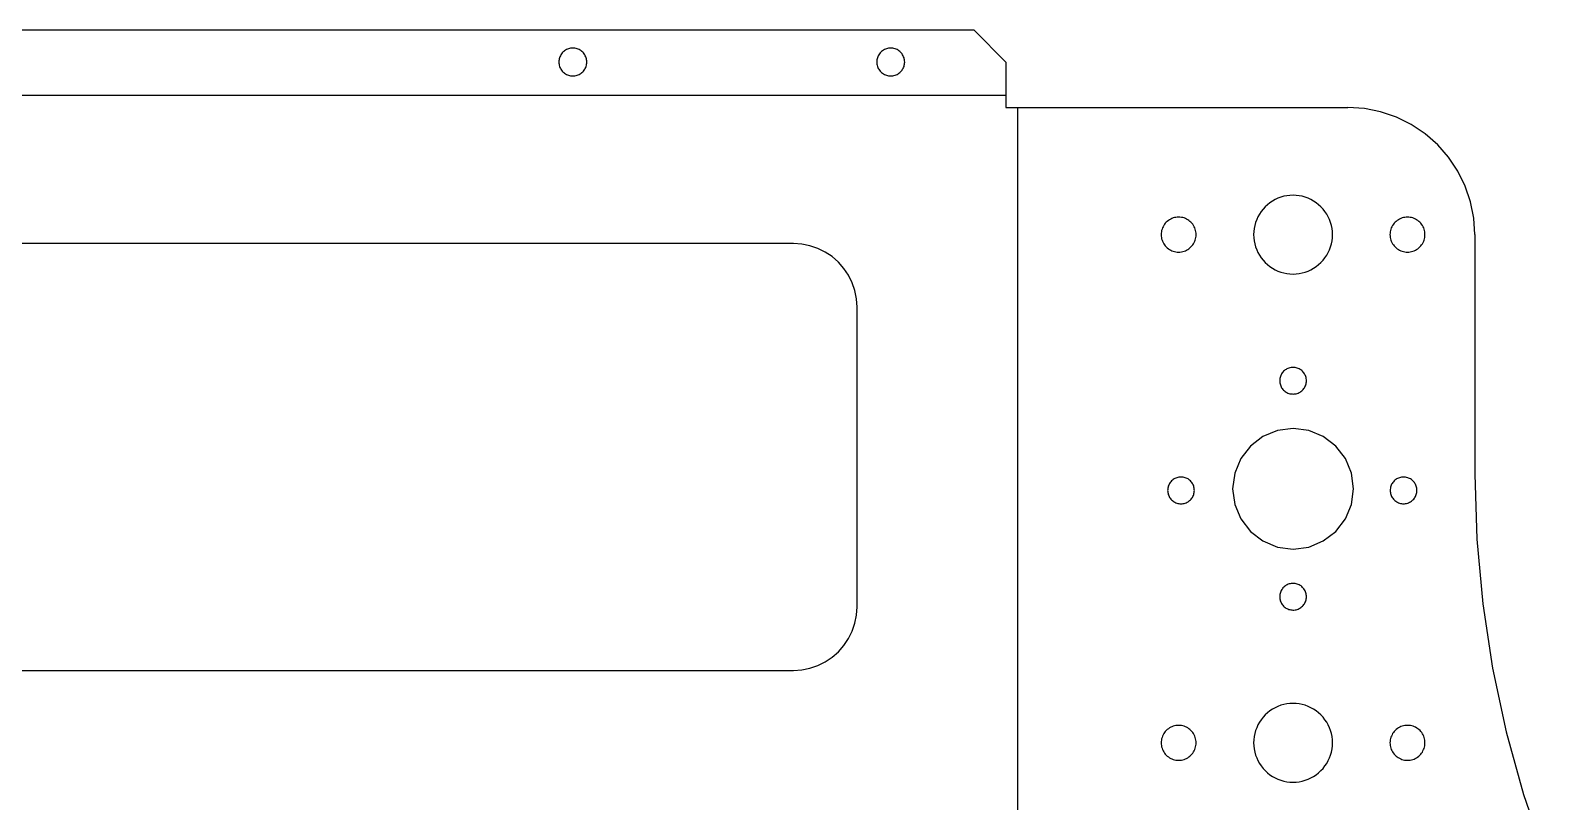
# Model space of a CAD drawing. Extents: x -582 to 53, y -1464 to -1083.
# Drawn here: x -224.6 to 13.6, y -1204.1 to -1082.6 of the extents above; entities that cross this region are included whole.
import ezdxf

# ---------------------------------------------------------------- set-up
doc = ezdxf.new("R2010")
doc.units = 0
doc.layers.add('Layer0', color=7, linetype='Continuous', true_color=0xffffff)

msp = doc.modelspace()

# ---------------------------------------------------------------- linework, layer by layer
at = {"layer": 'Layer0'}
for p, q in [((-76.11, -1082.63), (-452.91, -1082.63)), ((-71.11, -1087.63), (-76.11, -1082.63)), ((-140.78, -1086.07), (-140.89, -1086.2)), ((-140.65, -1085.96), (-140.78, -1086.07)), ((-140.51, -1085.85), (-140.65, -1085.96)), ((-140.37, -1085.75), (-140.51, -1085.85)), ((-140.22, -1085.67), (-140.37, -1085.75)), ((-140.06, -1085.6), (-140.22, -1085.67)), ((-139.9, -1085.54), (-140.06, -1085.6)), ((-139.73, -1085.49), (-139.9, -1085.54)), ((-139.56, -1085.46), (-139.73, -1085.49)), ((-139.39, -1085.44), (-139.56, -1085.46)), ((-139.22, -1085.43), (-139.39, -1085.44)), ((-139.05, -1085.44), (-139.22, -1085.43)), ((-138.88, -1085.46), (-139.05, -1085.44)), ((-138.71, -1085.49), (-138.88, -1085.46)), ((-138.54, -1085.54), (-138.71, -1085.49)), ((-138.38, -1085.6), (-138.54, -1085.54)), ((-138.22, -1085.67), (-138.38, -1085.6)), ((-138.07, -1085.75), (-138.22, -1085.67)), ((-137.93, -1085.85), (-138.07, -1085.75)), ((-137.79, -1085.96), (-137.93, -1085.85)), ((-137.66, -1086.07), (-137.79, -1085.96)), ((-137.55, -1086.2), (-137.66, -1086.07)), ((-90.78, -1086.07), (-90.89, -1086.2)), ((-90.65, -1085.96), (-90.78, -1086.07)), ((-90.51, -1085.85), (-90.65, -1085.96)), ((-90.37, -1085.75), (-90.51, -1085.85)), ((-90.22, -1085.67), (-90.37, -1085.75)), ((-90.06, -1085.6), (-90.22, -1085.67)), ((-89.9, -1085.54), (-90.06, -1085.6)), ((-89.73, -1085.49), (-89.9, -1085.54)), ((-89.56, -1085.46), (-89.73, -1085.49)), ((-89.39, -1085.44), (-89.56, -1085.46)), ((-89.22, -1085.43), (-89.39, -1085.44)), ((-89.05, -1085.44), (-89.22, -1085.43)), ((-88.88, -1085.46), (-89.05, -1085.44)), ((-88.71, -1085.49), (-88.88, -1085.46)), ((-88.54, -1085.54), (-88.71, -1085.49)), ((-88.38, -1085.6), (-88.54, -1085.54)), ((-88.22, -1085.67), (-88.38, -1085.6)), ((-88.07, -1085.75), (-88.22, -1085.67)), ((-87.93, -1085.85), (-88.07, -1085.75)), ((-87.79, -1085.96), (-87.93, -1085.85)), ((-87.66, -1086.07), (-87.79, -1085.96)), ((-87.55, -1086.2), (-87.66, -1086.07)), ((-141.41, -1087.46), (-141.42, -1087.63)), ((-141.42, -1087.63), (-141.41, -1087.8)), ((-141.39, -1087.29), (-141.41, -1087.46)), ((-141.41, -1087.8), (-141.39, -1087.97)), ((-141.36, -1087.12), (-141.39, -1087.29)), ((-141.39, -1087.97), (-141.36, -1088.14)), ((-141.31, -1086.95), (-141.36, -1087.12)), ((-141.36, -1088.14), (-141.31, -1088.31)), ((-141.25, -1086.79), (-141.31, -1086.95)), ((-141.31, -1088.31), (-141.25, -1088.47)), ((-141.18, -1086.63), (-141.25, -1086.79)), ((-141.25, -1088.47), (-141.18, -1088.63)), ((-141.1, -1086.48), (-141.18, -1086.63)), ((-141, -1086.34), (-141.1, -1086.48)), ((-140.89, -1086.2), (-141, -1086.34)), ((-137.44, -1086.34), (-137.55, -1086.2)), ((-137.34, -1086.48), (-137.44, -1086.34)), ((-137.26, -1086.63), (-137.34, -1086.48)), ((-137.19, -1086.79), (-137.26, -1086.63)), ((-137.26, -1088.63), (-137.19, -1088.47)), ((-137.13, -1086.95), (-137.19, -1086.79)), ((-137.19, -1088.47), (-137.13, -1088.31)), ((-137.08, -1087.12), (-137.13, -1086.95)), ((-137.13, -1088.31), (-137.08, -1088.14)), ((-137.05, -1087.29), (-137.08, -1087.12)), ((-137.08, -1088.14), (-137.05, -1087.97)), ((-137.03, -1087.46), (-137.05, -1087.29)), ((-137.05, -1087.97), (-137.03, -1087.8)), ((-137.02, -1087.63), (-137.03, -1087.46)), ((-137.03, -1087.8), (-137.02, -1087.63)), ((-91.41, -1087.46), (-91.42, -1087.63)), ((-91.42, -1087.63), (-91.41, -1087.8)), ((-91.39, -1087.29), (-91.41, -1087.46)), ((-91.41, -1087.8), (-91.39, -1087.97)), ((-91.36, -1087.12), (-91.39, -1087.29)), ((-91.39, -1087.97), (-91.36, -1088.14)), ((-91.31, -1086.95), (-91.36, -1087.12)), ((-91.36, -1088.14), (-91.31, -1088.31)), ((-91.25, -1086.79), (-91.31, -1086.95)), ((-91.31, -1088.31), (-91.25, -1088.47)), ((-91.18, -1086.63), (-91.25, -1086.79)), ((-91.25, -1088.47), (-91.18, -1088.63)), ((-91.1, -1086.48), (-91.18, -1086.63)), ((-91, -1086.34), (-91.1, -1086.48)), ((-90.89, -1086.2), (-91, -1086.34)), ((-87.44, -1086.34), (-87.55, -1086.2)), ((-87.34, -1086.48), (-87.44, -1086.34)), ((-87.26, -1086.63), (-87.34, -1086.48)), ((-87.19, -1086.79), (-87.26, -1086.63)), ((-87.26, -1088.63), (-87.19, -1088.47)), ((-87.13, -1086.95), (-87.19, -1086.79)), ((-87.19, -1088.47), (-87.13, -1088.31)), ((-87.08, -1087.12), (-87.13, -1086.95)), ((-87.13, -1088.31), (-87.08, -1088.14)), ((-87.05, -1087.29), (-87.08, -1087.12)), ((-87.08, -1088.14), (-87.05, -1087.97)), ((-87.03, -1087.46), (-87.05, -1087.29)), ((-87.05, -1087.97), (-87.03, -1087.8)), ((-87.02, -1087.63), (-87.03, -1087.46)), ((-87.03, -1087.8), (-87.02, -1087.63)), ((-71.11, -1087.63), (-71.11, -1092.92)), ((-141.18, -1088.63), (-141.1, -1088.78)), ((-141.1, -1088.78), (-141, -1088.92)), ((-141, -1088.92), (-140.89, -1089.06)), ((-140.89, -1089.06), (-140.78, -1089.19)), ((-140.78, -1089.19), (-140.65, -1089.3)), ((-140.65, -1089.3), (-140.51, -1089.41)), ((-140.51, -1089.41), (-140.37, -1089.51)), ((-140.37, -1089.51), (-140.22, -1089.59)), ((-140.22, -1089.59), (-140.06, -1089.66)), ((-140.06, -1089.66), (-139.9, -1089.72)), ((-139.9, -1089.72), (-139.73, -1089.77)), ((-139.73, -1089.77), (-139.56, -1089.8)), ((-139.56, -1089.8), (-139.39, -1089.82)), ((-139.39, -1089.82), (-139.22, -1089.83)), ((-139.22, -1089.83), (-139.05, -1089.82)), ((-139.05, -1089.82), (-138.88, -1089.8)), ((-138.88, -1089.8), (-138.71, -1089.77)), ((-138.71, -1089.77), (-138.54, -1089.72)), ((-138.54, -1089.72), (-138.38, -1089.66)), ((-138.38, -1089.66), (-138.22, -1089.59)), ((-138.22, -1089.59), (-138.07, -1089.51)), ((-138.07, -1089.51), (-137.93, -1089.41)), ((-137.93, -1089.41), (-137.79, -1089.3)), ((-137.79, -1089.3), (-137.66, -1089.19)), ((-137.66, -1089.19), (-137.55, -1089.06)), ((-137.55, -1089.06), (-137.44, -1088.92)), ((-137.44, -1088.92), (-137.34, -1088.78)), ((-137.34, -1088.78), (-137.26, -1088.63)), ((-91.18, -1088.63), (-91.1, -1088.78)), ((-91.1, -1088.78), (-91, -1088.92)), ((-91, -1088.92), (-90.89, -1089.06)), ((-90.89, -1089.06), (-90.78, -1089.19)), ((-90.78, -1089.19), (-90.65, -1089.3)), ((-90.65, -1089.3), (-90.51, -1089.41)), ((-90.51, -1089.41), (-90.37, -1089.51)), ((-90.37, -1089.51), (-90.22, -1089.59)), ((-90.22, -1089.59), (-90.06, -1089.66)), ((-90.06, -1089.66), (-89.9, -1089.72)), ((-89.9, -1089.72), (-89.73, -1089.77)), ((-89.73, -1089.77), (-89.56, -1089.8)), ((-89.56, -1089.8), (-89.39, -1089.82)), ((-89.39, -1089.82), (-89.22, -1089.83)), ((-89.22, -1089.83), (-89.05, -1089.82)), ((-89.05, -1089.82), (-88.88, -1089.8)), ((-88.88, -1089.8), (-88.71, -1089.77)), ((-88.71, -1089.77), (-88.54, -1089.72)), ((-88.54, -1089.72), (-88.38, -1089.66)), ((-88.38, -1089.66), (-88.22, -1089.59)), ((-88.22, -1089.59), (-88.07, -1089.51)), ((-88.07, -1089.51), (-87.93, -1089.41)), ((-87.93, -1089.41), (-87.79, -1089.3)), ((-87.79, -1089.3), (-87.66, -1089.19)), ((-87.66, -1089.19), (-87.55, -1089.06)), ((-87.55, -1089.06), (-87.44, -1088.92)), ((-87.44, -1088.92), (-87.34, -1088.78)), ((-87.34, -1088.78), (-87.26, -1088.63)), ((-71.11, -1092.92), (-457.91, -1092.92)), ((-71.11, -1092.92), (-71.11, -1094.8)), ((-71.11, -1094.8), (-69.22, -1094.8)), ((-69.22, -1444.8), (-69.22, -1094.8)), ((-69.22, -1094.8), (-17.34, -1094.8)), ((-14.72, -1094.97), (-17.34, -1094.8)), ((-12.16, -1095.48), (-14.72, -1094.97)), ((-9.68, -1096.32), (-12.16, -1095.48)), ((-7.34, -1097.48), (-9.68, -1096.32)), ((-5.16, -1098.93), (-7.34, -1097.48)), ((-3.19, -1100.66), (-5.16, -1098.93)), ((-1.47, -1102.62), (-3.19, -1100.66)), ((-0.01, -1104.8), (-1.47, -1102.62)), ((1.14, -1107.15), (-0.01, -1104.8)), ((1.98, -1109.62), (1.14, -1107.15)), ((-29.58, -1109.78), (-29.96, -1110.09)), ((-29.17, -1109.51), (-29.58, -1109.78)), ((-28.75, -1109.28), (-29.17, -1109.51)), ((-28.31, -1109.07), (-28.75, -1109.28)), ((-27.85, -1108.9), (-28.31, -1109.07)), ((-27.38, -1108.77), (-27.85, -1108.9)), ((-26.91, -1108.68), (-27.38, -1108.77)), ((-26.42, -1108.62), (-26.91, -1108.68)), ((-25.94, -1108.6), (-26.42, -1108.62)), ((-25.45, -1108.62), (-25.94, -1108.6)), ((-24.97, -1108.68), (-25.45, -1108.62)), ((-24.49, -1108.77), (-24.97, -1108.68)), ((-24.02, -1108.9), (-24.49, -1108.77)), ((-23.56, -1109.07), (-24.02, -1108.9)), ((-23.12, -1109.28), (-23.56, -1109.07)), ((-22.7, -1109.51), (-23.12, -1109.28)), ((-22.29, -1109.78), (-22.7, -1109.51)), ((-21.91, -1110.09), (-22.29, -1109.78)), ((2.49, -1112.19), (1.98, -1109.62)), ((-45.18, -1112.35), (-45.37, -1112.46)), ((-44.99, -1112.26), (-45.18, -1112.35)), ((-44.78, -1112.18), (-44.99, -1112.26)), ((-44.58, -1112.13), (-44.78, -1112.18)), ((-44.37, -1112.08), (-44.58, -1112.13)), ((-44.15, -1112.06), (-44.37, -1112.08)), ((-43.94, -1112.05), (-44.15, -1112.06)), ((-43.72, -1112.06), (-43.94, -1112.05)), ((-43.5, -1112.08), (-43.72, -1112.06)), ((-43.29, -1112.13), (-43.5, -1112.08)), ((-43.09, -1112.18), (-43.29, -1112.13)), ((-42.88, -1112.26), (-43.09, -1112.18)), ((-42.69, -1112.35), (-42.88, -1112.26)), ((-42.5, -1112.46), (-42.69, -1112.35)), ((-31.46, -1111.99), (-31.66, -1112.43)), ((-31.22, -1111.56), (-31.46, -1111.99)), ((-30.95, -1111.16), (-31.22, -1111.56)), ((-30.65, -1110.77), (-30.95, -1111.16)), ((-30.32, -1110.42), (-30.65, -1110.77)), ((-29.96, -1110.09), (-30.32, -1110.42)), ((-21.55, -1110.42), (-21.91, -1110.09)), ((-21.22, -1110.77), (-21.55, -1110.42)), ((-20.92, -1111.16), (-21.22, -1110.77)), ((-20.65, -1111.56), (-20.92, -1111.16)), ((-20.41, -1111.99), (-20.65, -1111.56)), ((-20.21, -1112.43), (-20.41, -1111.99)), ((-9.18, -1112.35), (-9.37, -1112.46)), ((-8.99, -1112.26), (-9.18, -1112.35)), ((-8.78, -1112.18), (-8.99, -1112.26)), ((-8.58, -1112.13), (-8.78, -1112.18)), ((-8.37, -1112.08), (-8.58, -1112.13)), ((-8.15, -1112.06), (-8.37, -1112.08)), ((-7.94, -1112.05), (-8.15, -1112.06)), ((-7.72, -1112.06), (-7.94, -1112.05)), ((-7.5, -1112.08), (-7.72, -1112.06)), ((-7.29, -1112.13), (-7.5, -1112.08)), ((-7.09, -1112.18), (-7.29, -1112.13)), ((-6.88, -1112.26), (-7.09, -1112.18)), ((-6.69, -1112.35), (-6.88, -1112.26)), ((-6.5, -1112.46), (-6.69, -1112.35)), ((2.66, -1114.8), (2.49, -1112.19)), ((-46.68, -1114.58), (-46.69, -1114.8)), ((-46.65, -1114.37), (-46.68, -1114.58)), ((-46.61, -1114.16), (-46.65, -1114.37)), ((-46.55, -1113.95), (-46.61, -1114.16)), ((-46.48, -1113.75), (-46.55, -1113.95)), ((-46.39, -1113.55), (-46.48, -1113.75)), ((-46.28, -1113.36), (-46.39, -1113.55)), ((-46.16, -1113.18), (-46.28, -1113.36)), ((-46.03, -1113.01), (-46.16, -1113.18)), ((-45.88, -1112.86), (-46.03, -1113.01)), ((-45.72, -1112.71), (-45.88, -1112.86)), ((-45.55, -1112.58), (-45.72, -1112.71)), ((-45.37, -1112.46), (-45.55, -1112.58)), ((-42.32, -1112.58), (-42.5, -1112.46)), ((-42.15, -1112.71), (-42.32, -1112.58)), ((-41.99, -1112.86), (-42.15, -1112.71)), ((-41.84, -1113.01), (-41.99, -1112.86)), ((-41.71, -1113.18), (-41.84, -1113.01)), ((-41.59, -1113.36), (-41.71, -1113.18)), ((-41.48, -1113.55), (-41.59, -1113.36)), ((-41.39, -1113.75), (-41.48, -1113.55)), ((-41.32, -1113.95), (-41.39, -1113.75)), ((-41.26, -1114.16), (-41.32, -1113.95)), ((-41.22, -1114.37), (-41.26, -1114.16)), ((-41.19, -1114.58), (-41.22, -1114.37)), ((-41.19, -1114.8), (-41.19, -1114.58)), ((-32.12, -1114.31), (-32.14, -1114.8)), ((-32.06, -1113.83), (-32.12, -1114.31)), ((-31.96, -1113.35), (-32.06, -1113.83)), ((-31.83, -1112.88), (-31.96, -1113.35)), ((-31.66, -1112.43), (-31.83, -1112.88)), ((-20.04, -1112.88), (-20.21, -1112.43)), ((-19.91, -1113.35), (-20.04, -1112.88)), ((-19.81, -1113.83), (-19.91, -1113.35)), ((-19.75, -1114.31), (-19.81, -1113.83)), ((-19.74, -1114.8), (-19.75, -1114.31)), ((-10.68, -1114.58), (-10.69, -1114.8)), ((-10.65, -1114.37), (-10.68, -1114.58)), ((-10.61, -1114.16), (-10.65, -1114.37)), ((-10.55, -1113.95), (-10.61, -1114.16)), ((-10.48, -1113.75), (-10.55, -1113.95)), ((-10.39, -1113.55), (-10.48, -1113.75)), ((-10.28, -1113.36), (-10.39, -1113.55)), ((-10.16, -1113.18), (-10.28, -1113.36)), ((-10.03, -1113.01), (-10.16, -1113.18)), ((-9.88, -1112.86), (-10.03, -1113.01)), ((-9.72, -1112.71), (-9.88, -1112.86)), ((-9.55, -1112.58), (-9.72, -1112.71)), ((-9.37, -1112.46), (-9.55, -1112.58)), ((-6.32, -1112.58), (-6.5, -1112.46)), ((-6.15, -1112.71), (-6.32, -1112.58)), ((-5.99, -1112.86), (-6.15, -1112.71)), ((-5.84, -1113.01), (-5.99, -1112.86)), ((-5.71, -1113.18), (-5.84, -1113.01)), ((-5.59, -1113.36), (-5.71, -1113.18)), ((-5.48, -1113.55), (-5.59, -1113.36)), ((-5.39, -1113.75), (-5.48, -1113.55)), ((-5.32, -1113.95), (-5.39, -1113.75)), ((-5.26, -1114.16), (-5.32, -1113.95)), ((-5.22, -1114.37), (-5.26, -1114.16)), ((-5.19, -1114.58), (-5.22, -1114.37)), ((-5.19, -1114.8), (-5.19, -1114.58)), ((-104.51, -1116.2), (-424.51, -1116.2)), ((-103.2, -1116.29), (-104.51, -1116.2)), ((-101.92, -1116.54), (-103.2, -1116.29)), ((-100.68, -1116.96), (-101.92, -1116.54)), ((-99.51, -1117.54), (-100.68, -1116.96)), ((-46.69, -1114.8), (-46.68, -1115.02)), ((-46.68, -1115.02), (-46.65, -1115.23)), ((-46.65, -1115.23), (-46.61, -1115.44)), ((-46.61, -1115.44), (-46.55, -1115.65)), ((-46.55, -1115.65), (-46.48, -1115.85)), ((-46.48, -1115.85), (-46.39, -1116.05)), ((-46.39, -1116.05), (-46.28, -1116.24)), ((-46.28, -1116.24), (-46.16, -1116.42)), ((-46.16, -1116.42), (-46.03, -1116.59)), ((-46.03, -1116.59), (-45.88, -1116.74)), ((-45.88, -1116.74), (-45.72, -1116.89)), ((-45.72, -1116.89), (-45.55, -1117.02)), ((-45.55, -1117.02), (-45.37, -1117.14)), ((-42.5, -1117.14), (-42.32, -1117.02)), ((-42.32, -1117.02), (-42.15, -1116.89)), ((-42.15, -1116.89), (-41.99, -1116.74)), ((-41.99, -1116.74), (-41.84, -1116.59)), ((-41.84, -1116.59), (-41.71, -1116.42)), ((-41.71, -1116.42), (-41.59, -1116.24)), ((-41.59, -1116.24), (-41.48, -1116.05)), ((-41.48, -1116.05), (-41.39, -1115.85)), ((-41.39, -1115.85), (-41.32, -1115.65)), ((-41.32, -1115.65), (-41.26, -1115.44)), ((-41.26, -1115.44), (-41.22, -1115.23)), ((-41.22, -1115.23), (-41.19, -1115.02)), ((-41.19, -1115.02), (-41.19, -1114.8)), ((-32.14, -1114.8), (-32.12, -1115.29)), ((-32.12, -1115.29), (-32.06, -1115.77)), ((-32.06, -1115.77), (-31.96, -1116.25)), ((-31.96, -1116.25), (-31.83, -1116.72)), ((-31.83, -1116.72), (-31.66, -1117.17)), ((-20.21, -1117.17), (-20.04, -1116.72)), ((-20.04, -1116.72), (-19.91, -1116.25)), ((-19.91, -1116.25), (-19.81, -1115.77)), ((-19.81, -1115.77), (-19.75, -1115.29)), ((-19.75, -1115.29), (-19.74, -1114.8)), ((-10.69, -1114.8), (-10.68, -1115.02)), ((-10.68, -1115.02), (-10.65, -1115.23)), ((-10.65, -1115.23), (-10.61, -1115.44)), ((-10.61, -1115.44), (-10.55, -1115.65)), ((-10.55, -1115.65), (-10.48, -1115.85)), ((-10.48, -1115.85), (-10.39, -1116.05)), ((-10.39, -1116.05), (-10.28, -1116.24)), ((-10.28, -1116.24), (-10.16, -1116.42)), ((-10.16, -1116.42), (-10.03, -1116.59)), ((-10.03, -1116.59), (-9.88, -1116.74)), ((-9.88, -1116.74), (-9.72, -1116.89)), ((-9.72, -1116.89), (-9.55, -1117.02)), ((-9.55, -1117.02), (-9.37, -1117.14)), ((-6.5, -1117.14), (-6.32, -1117.02)), ((-6.32, -1117.02), (-6.15, -1116.89)), ((-6.15, -1116.89), (-5.99, -1116.74)), ((-5.99, -1116.74), (-5.84, -1116.59)), ((-5.84, -1116.59), (-5.71, -1116.42)), ((-5.71, -1116.42), (-5.59, -1116.24)), ((-5.59, -1116.24), (-5.48, -1116.05)), ((-5.48, -1116.05), (-5.39, -1115.85)), ((-5.39, -1115.85), (-5.32, -1115.65)), ((-5.32, -1115.65), (-5.26, -1115.44)), ((-5.26, -1115.44), (-5.22, -1115.23)), ((-5.22, -1115.23), (-5.19, -1115.02)), ((-5.19, -1115.02), (-5.19, -1114.8)), ((2.66, -1114.8), (2.66, -1152.51)), ((-98.42, -1118.27), (-99.51, -1117.54)), ((-97.43, -1119.13), (-98.42, -1118.27)), ((-96.57, -1120.11), (-97.43, -1119.13)), ((-45.37, -1117.14), (-45.18, -1117.25)), ((-45.18, -1117.25), (-44.99, -1117.34)), ((-44.99, -1117.34), (-44.78, -1117.42)), ((-44.78, -1117.42), (-44.58, -1117.47)), ((-44.58, -1117.47), (-44.37, -1117.52)), ((-44.37, -1117.52), (-44.15, -1117.54)), ((-44.15, -1117.54), (-43.94, -1117.55)), ((-43.94, -1117.55), (-43.72, -1117.54)), ((-43.72, -1117.54), (-43.5, -1117.52)), ((-43.5, -1117.52), (-43.29, -1117.47)), ((-43.29, -1117.47), (-43.09, -1117.42)), ((-43.09, -1117.42), (-42.88, -1117.34)), ((-42.88, -1117.34), (-42.69, -1117.25)), ((-42.69, -1117.25), (-42.5, -1117.14)), ((-31.66, -1117.17), (-31.46, -1117.61)), ((-31.46, -1117.61), (-31.22, -1118.04)), ((-31.22, -1118.04), (-30.95, -1118.44)), ((-30.95, -1118.44), (-30.65, -1118.83)), ((-30.65, -1118.83), (-30.32, -1119.18)), ((-30.32, -1119.18), (-29.96, -1119.51)), ((-29.96, -1119.51), (-29.58, -1119.82)), ((-22.29, -1119.82), (-21.91, -1119.51)), ((-21.91, -1119.51), (-21.55, -1119.18)), ((-21.55, -1119.18), (-21.22, -1118.83)), ((-21.22, -1118.83), (-20.92, -1118.44)), ((-20.92, -1118.44), (-20.65, -1118.04)), ((-20.65, -1118.04), (-20.41, -1117.61)), ((-20.41, -1117.61), (-20.21, -1117.17)), ((-9.37, -1117.14), (-9.18, -1117.25)), ((-9.18, -1117.25), (-8.99, -1117.34)), ((-8.99, -1117.34), (-8.78, -1117.42)), ((-8.78, -1117.42), (-8.58, -1117.47)), ((-8.58, -1117.47), (-8.37, -1117.52)), ((-8.37, -1117.52), (-8.15, -1117.54)), ((-8.15, -1117.54), (-7.94, -1117.55)), ((-7.94, -1117.55), (-7.72, -1117.54)), ((-7.72, -1117.54), (-7.5, -1117.52)), ((-7.5, -1117.52), (-7.29, -1117.47)), ((-7.29, -1117.47), (-7.09, -1117.42)), ((-7.09, -1117.42), (-6.88, -1117.34)), ((-6.88, -1117.34), (-6.69, -1117.25)), ((-6.69, -1117.25), (-6.5, -1117.14)), ((-95.84, -1121.2), (-96.57, -1120.11)), ((-95.27, -1122.37), (-95.84, -1121.2)), ((-29.58, -1119.82), (-29.17, -1120.09)), ((-29.17, -1120.09), (-28.75, -1120.32)), ((-28.75, -1120.32), (-28.31, -1120.53)), ((-28.31, -1120.53), (-27.85, -1120.7)), ((-27.85, -1120.7), (-27.38, -1120.83)), ((-27.38, -1120.83), (-26.91, -1120.92)), ((-26.91, -1120.92), (-26.42, -1120.98)), ((-26.42, -1120.98), (-25.94, -1121)), ((-25.94, -1121), (-25.45, -1120.98)), ((-25.45, -1120.98), (-24.97, -1120.92)), ((-24.97, -1120.92), (-24.49, -1120.83)), ((-24.49, -1120.83), (-24.02, -1120.7)), ((-24.02, -1120.7), (-23.56, -1120.53)), ((-23.56, -1120.53), (-23.12, -1120.32)), ((-23.12, -1120.32), (-22.7, -1120.09)), ((-22.7, -1120.09), (-22.29, -1119.82)), ((-94.85, -1123.61), (-95.27, -1122.37)), ((-94.59, -1124.89), (-94.85, -1123.61)), ((-94.51, -1126.2), (-94.59, -1124.89)), ((-94.51, -1173.4), (-94.51, -1126.2)), ((-27.17, -1136.1), (-27.3, -1136.2)), ((-27.03, -1136.01), (-27.17, -1136.1)), ((-26.89, -1135.93), (-27.03, -1136.01)), ((-26.74, -1135.86), (-26.89, -1135.93)), ((-26.58, -1135.8), (-26.74, -1135.86)), ((-26.43, -1135.76), (-26.58, -1135.8)), ((-26.26, -1135.73), (-26.43, -1135.76)), ((-26.1, -1135.71), (-26.26, -1135.73)), ((-25.94, -1135.7), (-26.1, -1135.71)), ((-25.77, -1135.71), (-25.94, -1135.7)), ((-25.61, -1135.73), (-25.77, -1135.71)), ((-25.44, -1135.76), (-25.61, -1135.73)), ((-25.29, -1135.8), (-25.44, -1135.76)), ((-25.13, -1135.86), (-25.29, -1135.8)), ((-24.98, -1135.93), (-25.13, -1135.86)), ((-24.84, -1136.01), (-24.98, -1135.93)), ((-24.7, -1136.1), (-24.84, -1136.01)), ((-24.57, -1136.2), (-24.7, -1136.1)), ((-28.03, -1137.64), (-28.04, -1137.8)), ((-28.04, -1137.8), (-28.03, -1137.96)), ((-28.01, -1137.47), (-28.03, -1137.64)), ((-28.03, -1137.96), (-28.01, -1138.13)), ((-27.98, -1137.31), (-28.01, -1137.47)), ((-28.01, -1138.13), (-27.98, -1138.29)), ((-27.93, -1137.15), (-27.98, -1137.31)), ((-27.98, -1138.29), (-27.93, -1138.45)), ((-27.88, -1137), (-27.93, -1137.15)), ((-27.93, -1138.45), (-27.88, -1138.6)), ((-27.81, -1136.85), (-27.88, -1137)), ((-27.73, -1136.7), (-27.81, -1136.85)), ((-27.63, -1136.57), (-27.73, -1136.7)), ((-27.53, -1136.44), (-27.63, -1136.57)), ((-27.42, -1136.32), (-27.53, -1136.44)), ((-27.3, -1136.2), (-27.42, -1136.32)), ((-24.45, -1136.32), (-24.57, -1136.2)), ((-24.34, -1136.44), (-24.45, -1136.32)), ((-24.24, -1136.57), (-24.34, -1136.44)), ((-24.14, -1136.7), (-24.24, -1136.57)), ((-24.06, -1136.85), (-24.14, -1136.7)), ((-23.99, -1137), (-24.06, -1136.85)), ((-23.94, -1137.15), (-23.99, -1137)), ((-23.99, -1138.6), (-23.94, -1138.45)), ((-23.89, -1137.31), (-23.94, -1137.15)), ((-23.94, -1138.45), (-23.89, -1138.29)), ((-23.86, -1137.47), (-23.89, -1137.31)), ((-23.89, -1138.29), (-23.86, -1138.13)), ((-23.84, -1137.64), (-23.86, -1137.47)), ((-23.86, -1138.13), (-23.84, -1137.96)), ((-23.84, -1137.8), (-23.84, -1137.64)), ((-23.84, -1137.96), (-23.84, -1137.8)), ((-27.88, -1138.6), (-27.81, -1138.75)), ((-27.81, -1138.75), (-27.73, -1138.9)), ((-27.73, -1138.9), (-27.63, -1139.03)), ((-27.63, -1139.03), (-27.53, -1139.16)), ((-27.53, -1139.16), (-27.42, -1139.28)), ((-27.42, -1139.28), (-27.3, -1139.4)), ((-27.3, -1139.4), (-27.17, -1139.5)), ((-27.17, -1139.5), (-27.03, -1139.59)), ((-27.03, -1139.59), (-26.89, -1139.67)), ((-26.89, -1139.67), (-26.74, -1139.74)), ((-26.74, -1139.74), (-26.58, -1139.8)), ((-26.58, -1139.8), (-26.43, -1139.84)), ((-26.43, -1139.84), (-26.26, -1139.87)), ((-26.26, -1139.87), (-26.1, -1139.89)), ((-26.1, -1139.89), (-25.94, -1139.9)), ((-25.94, -1139.9), (-25.77, -1139.89)), ((-25.77, -1139.89), (-25.61, -1139.87)), ((-25.61, -1139.87), (-25.44, -1139.84)), ((-25.44, -1139.84), (-25.29, -1139.8)), ((-25.29, -1139.8), (-25.13, -1139.74)), ((-25.13, -1139.74), (-24.98, -1139.67)), ((-24.98, -1139.67), (-24.84, -1139.59)), ((-24.84, -1139.59), (-24.7, -1139.5)), ((-24.7, -1139.5), (-24.57, -1139.4)), ((-24.57, -1139.4), (-24.45, -1139.28)), ((-24.45, -1139.28), (-24.34, -1139.16)), ((-24.34, -1139.16), (-24.24, -1139.03)), ((-24.24, -1139.03), (-24.14, -1138.9)), ((-24.14, -1138.9), (-24.06, -1138.75)), ((-24.06, -1138.75), (-23.99, -1138.6)), ((-28.39, -1145.62), (-30.69, -1146.57)), ((-25.94, -1145.3), (-28.39, -1145.62)), ((-23.48, -1145.62), (-25.94, -1145.3)), ((-21.19, -1146.57), (-23.48, -1145.62)), ((-32.65, -1148.08), (-34.16, -1150.05)), ((-30.69, -1146.57), (-32.65, -1148.08)), ((-19.22, -1148.08), (-21.19, -1146.57)), ((-17.71, -1150.05), (-19.22, -1148.08)), ((-34.16, -1150.05), (-35.11, -1152.34)), ((-16.76, -1152.34), (-17.71, -1150.05)), ((-35.11, -1152.34), (-35.44, -1154.8)), ((-16.44, -1154.8), (-16.76, -1152.34)), ((2.66, -1152.51), (2.97, -1162.75)), ((-45.65, -1154.9), (-45.66, -1155.06)), ((-45.66, -1155.06), (-45.65, -1155.23)), ((-45.63, -1154.74), (-45.65, -1154.9)), ((-45.65, -1155.23), (-45.63, -1155.39)), ((-45.6, -1154.57), (-45.63, -1154.74)), ((-45.56, -1154.42), (-45.6, -1154.57)), ((-45.5, -1154.26), (-45.56, -1154.42)), ((-45.43, -1154.11), (-45.5, -1154.26)), ((-45.35, -1153.97), (-45.43, -1154.11)), ((-45.26, -1153.83), (-45.35, -1153.97)), ((-45.16, -1153.7), (-45.26, -1153.83)), ((-45.04, -1153.58), (-45.16, -1153.7)), ((-44.92, -1153.47), (-45.04, -1153.58)), ((-44.79, -1153.37), (-44.92, -1153.47)), ((-44.66, -1153.27), (-44.79, -1153.37)), ((-44.51, -1153.19), (-44.66, -1153.27)), ((-44.36, -1153.12), (-44.51, -1153.19)), ((-44.21, -1153.07), (-44.36, -1153.12)), ((-44.05, -1153.02), (-44.21, -1153.07)), ((-43.89, -1152.99), (-44.05, -1153.02)), ((-43.72, -1152.97), (-43.89, -1152.99)), ((-43.56, -1152.96), (-43.72, -1152.97)), ((-43.4, -1152.97), (-43.56, -1152.96)), ((-43.23, -1152.99), (-43.4, -1152.97)), ((-43.07, -1153.02), (-43.23, -1152.99)), ((-42.91, -1153.07), (-43.07, -1153.02)), ((-42.76, -1153.12), (-42.91, -1153.07)), ((-42.61, -1153.19), (-42.76, -1153.12)), ((-42.46, -1153.27), (-42.61, -1153.19)), ((-42.33, -1153.37), (-42.46, -1153.27)), ((-42.2, -1153.47), (-42.33, -1153.37)), ((-42.08, -1153.58), (-42.2, -1153.47)), ((-41.96, -1153.7), (-42.08, -1153.58)), ((-41.86, -1153.83), (-41.96, -1153.7)), ((-41.77, -1153.97), (-41.86, -1153.83)), ((-41.69, -1154.11), (-41.77, -1153.97)), ((-41.62, -1154.26), (-41.69, -1154.11)), ((-41.56, -1154.42), (-41.62, -1154.26)), ((-41.52, -1154.57), (-41.56, -1154.42)), ((-41.49, -1154.74), (-41.52, -1154.57)), ((-41.47, -1154.9), (-41.49, -1154.74)), ((-41.49, -1155.39), (-41.47, -1155.23)), ((-41.46, -1155.06), (-41.47, -1154.9)), ((-41.47, -1155.23), (-41.46, -1155.06)), ((-35.44, -1154.8), (-35.11, -1157.26)), ((-16.76, -1157.26), (-16.44, -1154.8)), ((-10.65, -1154.9), (-10.66, -1155.06)), ((-10.66, -1155.06), (-10.65, -1155.23)), ((-10.63, -1154.74), (-10.65, -1154.9)), ((-10.65, -1155.23), (-10.63, -1155.39)), ((-10.6, -1154.57), (-10.63, -1154.74)), ((-10.56, -1154.42), (-10.6, -1154.57)), ((-10.5, -1154.26), (-10.56, -1154.42)), ((-10.43, -1154.11), (-10.5, -1154.26)), ((-10.35, -1153.97), (-10.43, -1154.11)), ((-10.26, -1153.83), (-10.35, -1153.97)), ((-10.16, -1153.7), (-10.26, -1153.83)), ((-10.04, -1153.58), (-10.16, -1153.7)), ((-9.92, -1153.47), (-10.04, -1153.58)), ((-9.79, -1153.37), (-9.92, -1153.47)), ((-9.66, -1153.27), (-9.79, -1153.37)), ((-9.51, -1153.19), (-9.66, -1153.27)), ((-9.36, -1153.12), (-9.51, -1153.19)), ((-9.21, -1153.07), (-9.36, -1153.12)), ((-9.05, -1153.02), (-9.21, -1153.07)), ((-8.89, -1152.99), (-9.05, -1153.02)), ((-8.72, -1152.97), (-8.89, -1152.99)), ((-8.56, -1152.96), (-8.72, -1152.97)), ((-8.4, -1152.97), (-8.56, -1152.96)), ((-8.23, -1152.99), (-8.4, -1152.97)), ((-8.07, -1153.02), (-8.23, -1152.99)), ((-7.91, -1153.07), (-8.07, -1153.02)), ((-7.76, -1153.12), (-7.91, -1153.07)), ((-7.61, -1153.19), (-7.76, -1153.12)), ((-7.46, -1153.27), (-7.61, -1153.19)), ((-7.33, -1153.37), (-7.46, -1153.27)), ((-7.2, -1153.47), (-7.33, -1153.37)), ((-7.08, -1153.58), (-7.2, -1153.47)), ((-6.96, -1153.7), (-7.08, -1153.58)), ((-6.86, -1153.83), (-6.96, -1153.7)), ((-6.77, -1153.97), (-6.86, -1153.83)), ((-6.69, -1154.11), (-6.77, -1153.97)), ((-6.62, -1154.26), (-6.69, -1154.11)), ((-6.56, -1154.42), (-6.62, -1154.26)), ((-6.52, -1154.57), (-6.56, -1154.42)), ((-6.49, -1154.74), (-6.52, -1154.57)), ((-6.47, -1154.9), (-6.49, -1154.74)), ((-6.49, -1155.39), (-6.47, -1155.23)), ((-6.46, -1155.06), (-6.47, -1154.9)), ((-6.47, -1155.23), (-6.46, -1155.06)), ((-45.63, -1155.39), (-45.6, -1155.55)), ((-45.6, -1155.55), (-45.56, -1155.71)), ((-45.56, -1155.71), (-45.5, -1155.87)), ((-45.5, -1155.87), (-45.43, -1156.02)), ((-45.43, -1156.02), (-45.35, -1156.16)), ((-45.35, -1156.16), (-45.26, -1156.3)), ((-45.26, -1156.3), (-45.16, -1156.43)), ((-45.16, -1156.43), (-45.04, -1156.55)), ((-45.04, -1156.55), (-44.92, -1156.66)), ((-44.92, -1156.66), (-44.79, -1156.76)), ((-44.79, -1156.76), (-44.66, -1156.85)), ((-44.66, -1156.85), (-44.51, -1156.94)), ((-44.51, -1156.94), (-44.36, -1157)), ((-44.36, -1157), (-44.21, -1157.06)), ((-44.21, -1157.06), (-44.05, -1157.11)), ((-44.05, -1157.11), (-43.89, -1157.14)), ((-43.89, -1157.14), (-43.72, -1157.16)), ((-43.72, -1157.16), (-43.56, -1157.16)), ((-43.56, -1157.16), (-43.4, -1157.16)), ((-43.4, -1157.16), (-43.23, -1157.14)), ((-43.23, -1157.14), (-43.07, -1157.11)), ((-43.07, -1157.11), (-42.91, -1157.06)), ((-42.91, -1157.06), (-42.76, -1157)), ((-42.76, -1157), (-42.61, -1156.94)), ((-42.61, -1156.94), (-42.46, -1156.85)), ((-42.46, -1156.85), (-42.33, -1156.76)), ((-42.33, -1156.76), (-42.2, -1156.66)), ((-42.2, -1156.66), (-42.08, -1156.55)), ((-42.08, -1156.55), (-41.96, -1156.43)), ((-41.96, -1156.43), (-41.86, -1156.3)), ((-41.86, -1156.3), (-41.77, -1156.16)), ((-41.77, -1156.16), (-41.69, -1156.02)), ((-41.69, -1156.02), (-41.62, -1155.87)), ((-41.62, -1155.87), (-41.56, -1155.71)), ((-41.56, -1155.71), (-41.52, -1155.55)), ((-41.52, -1155.55), (-41.49, -1155.39)), ((-35.11, -1157.26), (-34.16, -1159.55)), ((-17.71, -1159.55), (-16.76, -1157.26)), ((-10.63, -1155.39), (-10.6, -1155.55)), ((-10.6, -1155.55), (-10.56, -1155.71)), ((-10.56, -1155.71), (-10.5, -1155.87)), ((-10.5, -1155.87), (-10.43, -1156.02)), ((-10.43, -1156.02), (-10.35, -1156.16)), ((-10.35, -1156.16), (-10.26, -1156.3)), ((-10.26, -1156.3), (-10.16, -1156.43)), ((-10.16, -1156.43), (-10.04, -1156.55)), ((-10.04, -1156.55), (-9.92, -1156.66)), ((-9.92, -1156.66), (-9.79, -1156.76)), ((-9.79, -1156.76), (-9.66, -1156.85)), ((-9.66, -1156.85), (-9.51, -1156.94)), ((-9.51, -1156.94), (-9.36, -1157)), ((-9.36, -1157), (-9.21, -1157.06)), ((-9.21, -1157.06), (-9.05, -1157.11)), ((-9.05, -1157.11), (-8.89, -1157.14)), ((-8.89, -1157.14), (-8.72, -1157.16)), ((-8.72, -1157.16), (-8.56, -1157.16)), ((-8.56, -1157.16), (-8.4, -1157.16)), ((-8.4, -1157.16), (-8.23, -1157.14)), ((-8.23, -1157.14), (-8.07, -1157.11)), ((-8.07, -1157.11), (-7.91, -1157.06)), ((-7.91, -1157.06), (-7.76, -1157)), ((-7.76, -1157), (-7.61, -1156.94)), ((-7.61, -1156.94), (-7.46, -1156.85)), ((-7.46, -1156.85), (-7.33, -1156.76)), ((-7.33, -1156.76), (-7.2, -1156.66)), ((-7.2, -1156.66), (-7.08, -1156.55)), ((-7.08, -1156.55), (-6.96, -1156.43)), ((-6.96, -1156.43), (-6.86, -1156.3)), ((-6.86, -1156.3), (-6.77, -1156.16)), ((-6.77, -1156.16), (-6.69, -1156.02)), ((-6.69, -1156.02), (-6.62, -1155.87)), ((-6.62, -1155.87), (-6.56, -1155.71)), ((-6.56, -1155.71), (-6.52, -1155.55)), ((-6.52, -1155.55), (-6.49, -1155.39)), ((-34.16, -1159.55), (-32.65, -1161.52)), ((-19.22, -1161.52), (-17.71, -1159.55)), ((-32.65, -1161.52), (-30.69, -1163.03)), ((-21.19, -1163.03), (-19.22, -1161.52)), ((-30.69, -1163.03), (-28.39, -1163.98)), ((-28.39, -1163.98), (-25.94, -1164.3)), ((-25.94, -1164.3), (-23.48, -1163.98)), ((-23.48, -1163.98), (-21.19, -1163.03)), ((2.97, -1162.75), (3.9, -1172.94)), ((-28.03, -1171.62), (-28.04, -1171.78)), ((-28.04, -1171.78), (-28.03, -1171.94)), ((-28.01, -1171.45), (-28.03, -1171.62)), ((-27.97, -1171.29), (-28.01, -1171.45)), ((-27.93, -1171.13), (-27.97, -1171.29)), ((-27.87, -1170.98), (-27.93, -1171.13)), ((-27.8, -1170.83), (-27.87, -1170.98)), ((-27.72, -1170.69), (-27.8, -1170.83)), ((-27.62, -1170.55), (-27.72, -1170.69)), ((-27.52, -1170.42), (-27.62, -1170.55)), ((-27.41, -1170.3), (-27.52, -1170.42)), ((-27.28, -1170.19), (-27.41, -1170.3)), ((-27.15, -1170.09), (-27.28, -1170.19)), ((-27.02, -1170), (-27.15, -1170.09)), ((-26.87, -1169.92), (-27.02, -1170)), ((-26.72, -1169.85), (-26.87, -1169.92)), ((-26.56, -1169.8), (-26.72, -1169.85)), ((-26.41, -1169.75), (-26.56, -1169.8)), ((-26.24, -1169.72), (-26.41, -1169.75)), ((-26.08, -1169.71), (-26.24, -1169.72)), ((-25.91, -1169.7), (-26.08, -1169.71)), ((-25.75, -1169.71), (-25.91, -1169.7)), ((-25.59, -1169.73), (-25.75, -1169.71)), ((-25.43, -1169.76), (-25.59, -1169.73)), ((-25.27, -1169.81), (-25.43, -1169.76)), ((-25.11, -1169.87), (-25.27, -1169.81)), ((-24.96, -1169.94), (-25.11, -1169.87)), ((-24.82, -1170.02), (-24.96, -1169.94)), ((-24.68, -1170.11), (-24.82, -1170.02)), ((-24.56, -1170.22), (-24.68, -1170.11)), ((-24.44, -1170.33), (-24.56, -1170.22)), ((-24.33, -1170.45), (-24.44, -1170.33)), ((-24.22, -1170.58), (-24.33, -1170.45)), ((-24.13, -1170.72), (-24.22, -1170.58)), ((-24.05, -1170.86), (-24.13, -1170.72)), ((-23.99, -1171.02), (-24.05, -1170.86)), ((-23.93, -1171.17), (-23.99, -1171.02)), ((-23.89, -1171.33), (-23.93, -1171.17)), ((-23.86, -1171.49), (-23.89, -1171.33)), ((-23.84, -1171.66), (-23.86, -1171.49)), ((-23.84, -1171.82), (-23.84, -1171.66)), ((-23.84, -1171.98), (-23.84, -1171.82)), ((-94.59, -1174.71), (-94.51, -1173.4)), ((-28.03, -1171.94), (-28.01, -1172.11)), ((-28.01, -1172.11), (-27.98, -1172.27)), ((-27.98, -1172.27), (-27.94, -1172.43)), ((-27.94, -1172.43), (-27.88, -1172.59)), ((-27.88, -1172.59), (-27.82, -1172.74)), ((-27.82, -1172.74), (-27.74, -1172.88)), ((-27.74, -1172.88), (-27.65, -1173.02)), ((-27.65, -1173.02), (-27.54, -1173.15)), ((-27.54, -1173.15), (-27.43, -1173.27)), ((-27.43, -1173.27), (-27.31, -1173.38)), ((-27.31, -1173.38), (-27.19, -1173.49)), ((-27.19, -1173.49), (-27.05, -1173.58)), ((-27.05, -1173.58), (-26.91, -1173.66)), ((-26.91, -1173.66), (-26.76, -1173.73)), ((-26.76, -1173.73), (-26.6, -1173.79)), ((-26.6, -1173.79), (-26.44, -1173.84)), ((-26.44, -1173.84), (-26.28, -1173.87)), ((-26.28, -1173.87), (-26.12, -1173.89)), ((-26.12, -1173.89), (-25.96, -1173.9)), ((-25.96, -1173.9), (-25.79, -1173.9)), ((-25.79, -1173.9), (-25.63, -1173.88)), ((-25.63, -1173.88), (-25.46, -1173.85)), ((-25.46, -1173.85), (-25.31, -1173.8)), ((-25.31, -1173.8), (-25.15, -1173.75)), ((-25.15, -1173.75), (-25, -1173.68)), ((-25, -1173.68), (-24.86, -1173.6)), ((-24.86, -1173.6), (-24.72, -1173.51)), ((-24.72, -1173.51), (-24.59, -1173.41)), ((-24.59, -1173.41), (-24.46, -1173.3)), ((-24.46, -1173.3), (-24.35, -1173.18)), ((-24.35, -1173.18), (-24.25, -1173.05)), ((-24.25, -1173.05), (-24.16, -1172.91)), ((-24.16, -1172.91), (-24.07, -1172.77)), ((-24.07, -1172.77), (-24, -1172.62)), ((-24, -1172.62), (-23.94, -1172.47)), ((-23.94, -1172.47), (-23.9, -1172.31)), ((-23.9, -1172.31), (-23.86, -1172.15)), ((-23.86, -1172.15), (-23.84, -1171.98)), ((3.9, -1172.94), (5.43, -1183.06)), ((-95.27, -1177.23), (-94.85, -1175.99)), ((-94.85, -1175.99), (-94.59, -1174.71)), ((-96.57, -1179.49), (-95.84, -1178.4)), ((-95.84, -1178.4), (-95.27, -1177.23)), ((-99.51, -1182.06), (-98.42, -1181.33)), ((-98.42, -1181.33), (-97.43, -1180.47)), ((-97.43, -1180.47), (-96.57, -1179.49)), ((-424.51, -1183.4), (-104.51, -1183.4)), ((-104.51, -1183.4), (-103.2, -1183.31)), ((-103.2, -1183.31), (-101.92, -1183.06)), ((-101.92, -1183.06), (-100.68, -1182.64)), ((-100.68, -1182.64), (-99.51, -1182.06)), ((5.43, -1183.06), (7.57, -1193.07)), ((-25.94, -1188.6), (-26.42, -1188.62)), ((-25.45, -1188.62), (-25.94, -1188.6)), ((-30.65, -1190.77), (-30.95, -1191.16)), ((-30.32, -1190.42), (-30.65, -1190.77)), ((-29.96, -1190.09), (-30.32, -1190.42)), ((-29.58, -1189.78), (-29.96, -1190.09)), ((-29.17, -1189.51), (-29.58, -1189.78)), ((-28.75, -1189.28), (-29.17, -1189.51)), ((-28.31, -1189.07), (-28.75, -1189.28)), ((-27.85, -1188.9), (-28.31, -1189.07)), ((-27.38, -1188.77), (-27.85, -1188.9)), ((-26.91, -1188.68), (-27.38, -1188.77)), ((-26.42, -1188.62), (-26.91, -1188.68)), ((-24.97, -1188.68), (-25.45, -1188.62)), ((-24.49, -1188.77), (-24.97, -1188.68)), ((-24.02, -1188.9), (-24.49, -1188.77)), ((-23.56, -1189.07), (-24.02, -1188.9)), ((-23.12, -1189.28), (-23.56, -1189.07)), ((-22.7, -1189.51), (-23.12, -1189.28)), ((-22.29, -1189.78), (-22.7, -1189.51)), ((-21.91, -1190.09), (-22.29, -1189.78)), ((-21.55, -1190.42), (-21.91, -1190.09)), ((-21.22, -1190.77), (-21.55, -1190.42)), ((-20.92, -1191.16), (-21.22, -1190.77)), ((-46.28, -1193.36), (-46.39, -1193.55)), ((-46.16, -1193.18), (-46.28, -1193.36)), ((-46.03, -1193.01), (-46.16, -1193.18)), ((-45.88, -1192.86), (-46.03, -1193.01)), ((-45.72, -1192.71), (-45.88, -1192.86)), ((-45.55, -1192.58), (-45.72, -1192.71)), ((-45.37, -1192.46), (-45.55, -1192.58)), ((-45.18, -1192.35), (-45.37, -1192.46)), ((-44.99, -1192.26), (-45.18, -1192.35)), ((-44.78, -1192.18), (-44.99, -1192.26)), ((-44.58, -1192.13), (-44.78, -1192.18)), ((-44.37, -1192.08), (-44.58, -1192.13)), ((-44.15, -1192.06), (-44.37, -1192.08)), ((-43.94, -1192.05), (-44.15, -1192.06)), ((-43.72, -1192.06), (-43.94, -1192.05)), ((-43.5, -1192.08), (-43.72, -1192.06)), ((-43.29, -1192.13), (-43.5, -1192.08)), ((-43.09, -1192.18), (-43.29, -1192.13)), ((-42.88, -1192.26), (-43.09, -1192.18)), ((-42.69, -1192.35), (-42.88, -1192.26)), ((-42.5, -1192.46), (-42.69, -1192.35)), ((-42.32, -1192.58), (-42.5, -1192.46)), ((-42.15, -1192.71), (-42.32, -1192.58)), ((-41.99, -1192.86), (-42.15, -1192.71)), ((-41.84, -1193.01), (-41.99, -1192.86)), ((-41.71, -1193.18), (-41.84, -1193.01)), ((-41.59, -1193.36), (-41.71, -1193.18)), ((-41.48, -1193.55), (-41.59, -1193.36)), ((-31.96, -1193.35), (-32.06, -1193.83)), ((-31.83, -1192.88), (-31.96, -1193.35)), ((-31.66, -1192.43), (-31.83, -1192.88)), ((-31.46, -1191.99), (-31.66, -1192.43)), ((-31.22, -1191.56), (-31.46, -1191.99)), ((-30.95, -1191.16), (-31.22, -1191.56)), ((-20.65, -1191.56), (-20.92, -1191.16)), ((-20.41, -1191.99), (-20.65, -1191.56)), ((-20.21, -1192.43), (-20.41, -1191.99)), ((-20.04, -1192.88), (-20.21, -1192.43)), ((-19.91, -1193.35), (-20.04, -1192.88)), ((-19.81, -1193.83), (-19.91, -1193.35)), ((-10.27, -1193.34), (-10.37, -1193.53)), ((-10.15, -1193.17), (-10.27, -1193.34)), ((-10.01, -1193), (-10.15, -1193.17)), ((-9.86, -1192.84), (-10.01, -1193)), ((-9.7, -1192.69), (-9.86, -1192.84)), ((-9.53, -1192.56), (-9.7, -1192.69)), ((-9.35, -1192.44), (-9.53, -1192.56)), ((-9.16, -1192.34), (-9.35, -1192.44)), ((-8.97, -1192.25), (-9.16, -1192.34)), ((-8.76, -1192.18), (-8.97, -1192.25)), ((-8.55, -1192.12), (-8.76, -1192.18)), ((-8.34, -1192.08), (-8.55, -1192.12)), ((-8.13, -1192.06), (-8.34, -1192.08)), ((-7.91, -1192.05), (-8.13, -1192.06)), ((-7.7, -1192.06), (-7.91, -1192.05)), ((-7.48, -1192.09), (-7.7, -1192.06)), ((-7.27, -1192.13), (-7.48, -1192.09)), ((-7.06, -1192.19), (-7.27, -1192.13)), ((-6.86, -1192.27), (-7.06, -1192.19)), ((-6.67, -1192.36), (-6.86, -1192.27)), ((-6.48, -1192.47), (-6.67, -1192.36)), ((-6.3, -1192.59), (-6.48, -1192.47)), ((-6.13, -1192.72), (-6.3, -1192.59)), ((-5.97, -1192.87), (-6.13, -1192.72)), ((-5.83, -1193.03), (-5.97, -1192.87)), ((-5.7, -1193.2), (-5.83, -1193.03)), ((-5.58, -1193.38), (-5.7, -1193.2)), ((7.57, -1193.07), (10.32, -1202.94)), ((-46.68, -1194.58), (-46.69, -1194.8)), ((-46.69, -1194.8), (-46.68, -1195.02)), ((-46.65, -1194.37), (-46.68, -1194.58)), ((-46.68, -1195.02), (-46.65, -1195.23)), ((-46.61, -1194.16), (-46.65, -1194.37)), ((-46.65, -1195.23), (-46.61, -1195.44)), ((-46.55, -1193.95), (-46.61, -1194.16)), ((-46.61, -1195.44), (-46.55, -1195.65)), ((-46.48, -1193.75), (-46.55, -1193.95)), ((-46.55, -1195.65), (-46.48, -1195.85)), ((-46.39, -1193.55), (-46.48, -1193.75)), ((-41.39, -1193.75), (-41.48, -1193.55)), ((-41.32, -1193.95), (-41.39, -1193.75)), ((-41.39, -1195.85), (-41.32, -1195.65)), ((-41.26, -1194.16), (-41.32, -1193.95)), ((-41.32, -1195.65), (-41.26, -1195.44)), ((-41.22, -1194.37), (-41.26, -1194.16)), ((-41.26, -1195.44), (-41.22, -1195.23)), ((-41.19, -1194.58), (-41.22, -1194.37)), ((-41.22, -1195.23), (-41.19, -1195.02)), ((-41.19, -1194.8), (-41.19, -1194.58)), ((-41.19, -1195.02), (-41.19, -1194.8)), ((-32.12, -1194.31), (-32.14, -1194.8)), ((-32.14, -1194.8), (-32.12, -1195.29)), ((-32.06, -1193.83), (-32.12, -1194.31)), ((-32.12, -1195.29), (-32.06, -1195.77)), ((-19.75, -1194.31), (-19.81, -1193.83)), ((-19.81, -1195.77), (-19.75, -1195.29)), ((-19.74, -1194.8), (-19.75, -1194.31)), ((-19.75, -1195.29), (-19.74, -1194.8)), ((-10.67, -1194.56), (-10.69, -1194.78)), ((-10.69, -1194.78), (-10.68, -1194.99)), ((-10.68, -1194.99), (-10.65, -1195.21)), ((-10.65, -1194.35), (-10.67, -1194.56)), ((-10.6, -1194.14), (-10.65, -1194.35)), ((-10.65, -1195.21), (-10.61, -1195.42)), ((-10.61, -1195.42), (-10.56, -1195.63)), ((-10.54, -1193.93), (-10.6, -1194.14)), ((-10.56, -1195.63), (-10.48, -1195.83)), ((-10.47, -1193.73), (-10.54, -1193.93)), ((-10.37, -1193.53), (-10.47, -1193.73)), ((-5.47, -1193.57), (-5.58, -1193.38)), ((-5.39, -1193.77), (-5.47, -1193.57)), ((-5.4, -1195.87), (-5.33, -1195.67)), ((-5.31, -1193.97), (-5.39, -1193.77)), ((-5.33, -1195.67), (-5.27, -1195.46)), ((-5.26, -1194.18), (-5.31, -1193.97)), ((-5.27, -1195.46), (-5.22, -1195.25)), ((-5.22, -1194.39), (-5.26, -1194.18)), ((-5.19, -1194.61), (-5.22, -1194.39)), ((-5.22, -1195.25), (-5.2, -1195.04)), ((-5.2, -1195.04), (-5.19, -1194.82)), ((-5.19, -1194.82), (-5.19, -1194.61)), ((-46.48, -1195.85), (-46.39, -1196.05)), ((-46.39, -1196.05), (-46.28, -1196.24)), ((-46.28, -1196.24), (-46.16, -1196.42)), ((-46.16, -1196.42), (-46.03, -1196.59)), ((-46.03, -1196.59), (-45.88, -1196.74)), ((-45.88, -1196.74), (-45.72, -1196.89)), ((-45.72, -1196.89), (-45.55, -1197.02)), ((-45.55, -1197.02), (-45.37, -1197.14)), ((-45.37, -1197.14), (-45.18, -1197.25)), ((-45.18, -1197.25), (-44.99, -1197.34)), ((-44.99, -1197.34), (-44.78, -1197.42)), ((-44.78, -1197.42), (-44.58, -1197.47)), ((-44.58, -1197.47), (-44.37, -1197.52)), ((-44.37, -1197.52), (-44.15, -1197.54)), ((-44.15, -1197.54), (-43.94, -1197.55)), ((-43.94, -1197.55), (-43.72, -1197.54)), ((-43.72, -1197.54), (-43.5, -1197.52)), ((-43.5, -1197.52), (-43.29, -1197.47)), ((-43.29, -1197.47), (-43.09, -1197.42)), ((-43.09, -1197.42), (-42.88, -1197.34)), ((-42.88, -1197.34), (-42.69, -1197.25)), ((-42.69, -1197.25), (-42.5, -1197.14)), ((-42.5, -1197.14), (-42.32, -1197.02)), ((-42.32, -1197.02), (-42.15, -1196.89)), ((-42.15, -1196.89), (-41.99, -1196.74)), ((-41.99, -1196.74), (-41.84, -1196.59)), ((-41.84, -1196.59), (-41.71, -1196.42)), ((-41.71, -1196.42), (-41.59, -1196.24)), ((-41.59, -1196.24), (-41.48, -1196.05)), ((-41.48, -1196.05), (-41.39, -1195.85)), ((-32.06, -1195.77), (-31.96, -1196.25)), ((-31.96, -1196.25), (-31.83, -1196.72)), ((-31.83, -1196.72), (-31.66, -1197.17)), ((-31.66, -1197.17), (-31.46, -1197.61)), ((-31.46, -1197.61), (-31.22, -1198.04)), ((-31.22, -1198.04), (-30.95, -1198.44)), ((-20.92, -1198.44), (-20.65, -1198.04)), ((-20.65, -1198.04), (-20.41, -1197.61)), ((-20.41, -1197.61), (-20.21, -1197.17)), ((-20.21, -1197.17), (-20.04, -1196.72)), ((-20.04, -1196.72), (-19.91, -1196.25)), ((-19.91, -1196.25), (-19.81, -1195.77)), ((-10.48, -1195.83), (-10.4, -1196.03)), ((-10.4, -1196.03), (-10.29, -1196.22)), ((-10.29, -1196.22), (-10.17, -1196.4)), ((-10.17, -1196.4), (-10.04, -1196.57)), ((-10.04, -1196.57), (-9.9, -1196.73)), ((-9.9, -1196.73), (-9.74, -1196.88)), ((-9.74, -1196.88), (-9.57, -1197.01)), ((-9.57, -1197.01), (-9.39, -1197.13)), ((-9.39, -1197.13), (-9.2, -1197.24)), ((-9.2, -1197.24), (-9.01, -1197.33)), ((-9.01, -1197.33), (-8.81, -1197.41)), ((-8.81, -1197.41), (-8.6, -1197.47)), ((-8.6, -1197.47), (-8.39, -1197.51)), ((-8.39, -1197.51), (-8.17, -1197.54)), ((-8.17, -1197.54), (-7.96, -1197.55)), ((-7.96, -1197.55), (-7.74, -1197.54)), ((-7.74, -1197.54), (-7.53, -1197.52)), ((-7.53, -1197.52), (-7.32, -1197.48)), ((-7.32, -1197.48), (-7.11, -1197.42)), ((-7.11, -1197.42), (-6.9, -1197.35)), ((-6.9, -1197.35), (-6.71, -1197.26)), ((-6.71, -1197.26), (-6.52, -1197.16)), ((-6.52, -1197.16), (-6.34, -1197.04)), ((-6.34, -1197.04), (-6.17, -1196.91)), ((-6.17, -1196.91), (-6.01, -1196.76)), ((-6.01, -1196.76), (-5.86, -1196.6)), ((-5.86, -1196.6), (-5.72, -1196.44)), ((-5.72, -1196.44), (-5.6, -1196.26)), ((-5.6, -1196.26), (-5.5, -1196.07)), ((-5.5, -1196.07), (-5.4, -1195.87)), ((-30.95, -1198.44), (-30.65, -1198.83)), ((-30.65, -1198.83), (-30.32, -1199.18)), ((-30.32, -1199.18), (-29.96, -1199.51)), ((-29.96, -1199.51), (-29.58, -1199.82)), ((-29.58, -1199.82), (-29.17, -1200.09)), ((-29.17, -1200.09), (-28.75, -1200.32)), ((-28.75, -1200.32), (-28.31, -1200.53)), ((-23.56, -1200.53), (-23.12, -1200.32)), ((-23.12, -1200.32), (-22.7, -1200.09)), ((-22.7, -1200.09), (-22.29, -1199.82)), ((-22.29, -1199.82), (-21.91, -1199.51)), ((-21.91, -1199.51), (-21.55, -1199.18)), ((-21.55, -1199.18), (-21.22, -1198.83)), ((-21.22, -1198.83), (-20.92, -1198.44)), ((-28.31, -1200.53), (-27.85, -1200.7)), ((-27.85, -1200.7), (-27.38, -1200.83)), ((-27.38, -1200.83), (-26.91, -1200.92)), ((-26.91, -1200.92), (-26.42, -1200.98)), ((-26.42, -1200.98), (-25.94, -1201)), ((-25.94, -1201), (-25.45, -1200.98)), ((-25.45, -1200.98), (-24.97, -1200.92)), ((-24.97, -1200.92), (-24.49, -1200.83)), ((-24.49, -1200.83), (-24.02, -1200.7)), ((-24.02, -1200.7), (-23.56, -1200.53)), ((10.32, -1202.94), (13.64, -1212.62))]:
    msp.add_line(p, q, dxfattribs=at)

doc.saveas('drawing.dxf')
